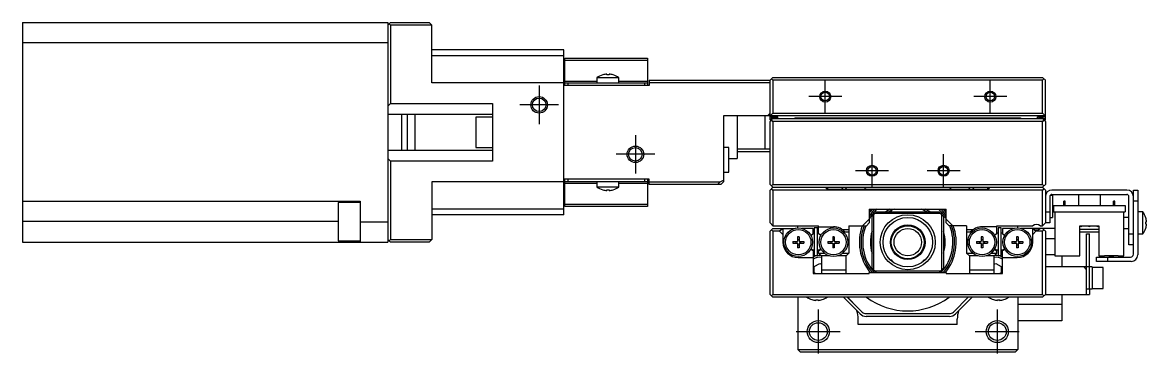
# Model space of a CAD drawing. Extents: x 0 to 654, y -8 to 387.
# Drawn here: x 104.5 to 308.8, y 326.7 to 387 of the extents above; entities that cross this region are included whole.
import ezdxf

# ---------------------------------------------------------------- set-up
doc = ezdxf.new("R2010")
doc.units = 0
doc.header["$LTSCALE"] = 0.5
doc.linetypes.add('CENTER', pattern=[50.8, 31.75, -6.35, 6.35, -6.35])
for name, color, linetype in [('MSM_CENTER', 1, 'CENTER'), ('MSM_CONTINUOUS', 7, 'CONTINUOUS'), ('MSM_NARROW', 5, 'CONTINUOUS')]:
    doc.layers.add(name, color=color, linetype=linetype)

msp = doc.modelspace()

# ---------------------------------------------------------------- linework, layer by layer
at = {"layer": 'MSM_CENTER'}
for p, q in [((250.37, 370.49), (250.37, 376.49)), ((280.37, 370.49), (280.37, 376.49)), ((198.37, 375.49), (198.37, 368.49)), ((201.87, 371.99), (194.87, 371.99)), ((253.37, 373.49), (247.37, 373.49)), ((283.37, 373.49), (277.37, 373.49)), ((215.87, 366.49), (215.87, 359.49)), ((219.37, 362.99), (212.37, 362.99)), ((258.87, 356.99), (258.87, 362.99)), ((271.87, 356.99), (271.87, 362.99)), ((261.87, 359.99), (255.87, 359.99)), ((274.87, 359.99), (268.87, 359.99)), ((249.11, 334.72), (249.11, 326.72)), ((281.64, 334.72), (281.64, 326.72)), ((245.11, 330.72), (253.11, 330.72)), ((277.64, 330.72), (285.64, 330.72))]:
    msp.add_line(p, q, dxfattribs=at)
at = {"layer": 'MSM_CONTINUOUS'}
for p, q in [((104.47, 386.99), (170.87, 386.99)), ((104.47, 386.99), (104.47, 346.99)), ((170.87, 386.99), (170.87, 346.99)), ((171.37, 386.99), (170.87, 386.49)), ((171.12, 386.74), (171.37, 386.49)), ((171.37, 386.99), (178.37, 386.99)), ((178.87, 386.49), (171.37, 386.49)), ((171.37, 386.49), (171.37, 372.24)), ((178.87, 386.49), (178.37, 386.99)), ((178.87, 375.99), (178.87, 386.49)), ((170.87, 383.29), (104.47, 383.29)), ((202.87, 381.99), (178.87, 381.99)), ((178.87, 380.99), (202.87, 380.99)), ((202.87, 351.99), (202.87, 381.99)), ((203.07, 375.49), (203.07, 380.49)), ((203.07, 380.49), (218.07, 380.49)), ((218.07, 380.05), (203.07, 380.05)), ((218.07, 380.49), (218.07, 375.49)), ((202.87, 375.99), (178.87, 375.99)), ((203.07, 376.28), (208.87, 376.28)), ((203.07, 375.99), (218.07, 375.99)), ((203.57, 375.99), (203.57, 375.49)), ((212.87, 376.89), (208.87, 376.89)), ((208.87, 376.89), (208.87, 375.99)), ((209.94, 377.44), (209.92, 377.44)), ((210.67, 377.44), (210.67, 377.58)), ((211.07, 377.44), (210.67, 377.44)), ((211.07, 377.58), (211.07, 377.44)), ((211.82, 377.44), (211.8, 377.44)), ((212.87, 375.99), (212.87, 376.89)), ((212.87, 376.28), (218.07, 376.28)), ((217.57, 375.49), (217.57, 375.99)), ((218.37, 376.49), (218.37, 375.49)), ((218.37, 376.49), (240.37, 376.49)), ((240.37, 375.99), (218.37, 375.99)), ((240.87, 376.99), (240.37, 376.49)), ((240.37, 369.29), (240.37, 376.49)), ((240.62, 376.74), (240.87, 376.49)), ((240.87, 376.99), (289.87, 376.99)), ((289.87, 376.49), (240.87, 376.49)), ((240.87, 376.49), (240.87, 370.49)), ((290.37, 376.49), (289.87, 376.99)), ((289.87, 376.49), (290.12, 376.74)), ((289.87, 370.49), (289.87, 376.49)), ((290.37, 369.29), (290.37, 376.49)), ((218.37, 375.49), (202.87, 375.49)), ((171.37, 372.24), (170.87, 371.74)), ((171.37, 372.24), (189.87, 372.24)), ((189.87, 372.24), (189.87, 361.74)), ((189.87, 370.24), (170.87, 370.24)), ((173.37, 370.24), (173.37, 363.74)), ((174.37, 370.24), (174.37, 363.74)), ((175.87, 363.74), (175.87, 370.24)), ((290.37, 369.99), (231.87, 369.99)), ((231.87, 369.99), (231.87, 357.99)), ((234.37, 369.99), (234.37, 362.24)), ((239.37, 369.99), (239.37, 363.99)), ((240.37, 370.49), (239.87, 369.99)), ((240.87, 370.49), (240.37, 369.99)), ((240.37, 369.79), (241.77, 369.79)), ((240.87, 370.49), (289.87, 370.49)), ((241.77, 369.49), (241.77, 369.79)), ((290.37, 369.79), (288.97, 369.79)), ((288.97, 369.49), (288.97, 369.79)), ((290.37, 369.99), (289.87, 370.49)), ((186.87, 369.74), (186.87, 364.24)), ((189.87, 369.74), (186.87, 369.74)), ((240.87, 369.49), (240.37, 368.99)), ((240.47, 369.19), (240.37, 369.29)), ((240.37, 357.49), (240.37, 368.99)), ((240.47, 369.09), (240.47, 369.29)), ((240.87, 368.99), (240.62, 369.24)), ((241.47, 369.59), (240.77, 369.59)), ((240.77, 369.59), (240.77, 369.39)), ((240.87, 369.49), (289.87, 369.49)), ((240.87, 368.99), (240.87, 357.49)), ((289.87, 368.99), (240.87, 368.99)), ((241.47, 369.49), (241.47, 369.59)), ((244.87, 369.6), (244.87, 369.49)), ((244.87, 369.6), (285.87, 369.6)), ((285.87, 369.6), (285.87, 369.49)), ((289.97, 369.59), (289.27, 369.59)), ((289.27, 369.59), (289.27, 369.49)), ((290.37, 368.99), (289.87, 369.49)), ((290.12, 369.24), (289.87, 368.99)), ((289.87, 357.49), (289.87, 368.99)), ((289.97, 369.39), (289.97, 369.59)), ((290.37, 369.29), (290.27, 369.19)), ((290.27, 369.29), (290.27, 369.09)), ((290.37, 368.99), (290.37, 357.49)), ((170.87, 363.74), (189.87, 363.74)), ((186.87, 364.24), (189.87, 364.24)), ((232.87, 364.24), (231.87, 364.24)), ((232.87, 359.74), (232.87, 364.24)), ((234.37, 363.99), (240.37, 363.99)), ((170.87, 362.24), (171.37, 361.74)), ((171.37, 361.74), (171.37, 347.49)), ((189.87, 361.74), (171.37, 361.74)), ((232.87, 362.24), (234.37, 362.24)), ((234.37, 363.49), (240.37, 363.49)), ((231.87, 359.74), (232.87, 359.74)), ((202.87, 357.99), (178.87, 357.99)), ((178.87, 357.99), (178.87, 347.49)), ((218.37, 358.49), (202.87, 358.49)), ((203.07, 353.49), (203.07, 358.49)), ((218.07, 357.99), (203.07, 357.99)), ((208.87, 357.7), (203.07, 357.7)), ((203.57, 358.49), (203.57, 357.99)), ((208.87, 357.99), (208.87, 357.09)), ((212.87, 357.09), (212.87, 357.99)), ((218.07, 357.7), (212.87, 357.7)), ((217.57, 357.99), (217.57, 358.49)), ((218.07, 358.49), (218.07, 353.49)), ((218.37, 357.49), (218.37, 358.49)), ((218.37, 357.99), (231.26, 357.99)), ((230.76, 357.49), (231.26, 357.99)), ((231.26, 357.99), (231.87, 358.29)), ((231.87, 357.99), (231.37, 357.49)), ((208.87, 357.09), (212.87, 357.09)), ((209.92, 356.53), (209.94, 356.53)), ((210.67, 356.53), (211.07, 356.53)), ((210.67, 356.4), (210.67, 356.53)), ((211.07, 356.53), (211.07, 356.4)), ((211.8, 356.53), (211.82, 356.53)), ((231.37, 357.49), (218.37, 357.49)), ((240.37, 357.49), (240.87, 356.99)), ((240.37, 356.49), (240.87, 356.99)), ((240.37, 350.49), (240.37, 356.49)), ((240.62, 357.24), (240.87, 357.49)), ((240.87, 356.49), (240.62, 356.74)), ((240.87, 357.49), (289.87, 357.49)), ((240.87, 356.99), (289.87, 356.99)), ((240.87, 356.49), (240.87, 349.99)), ((289.87, 356.49), (240.87, 356.49)), ((250.37, 356.99), (250.72, 356.64)), ((250.87, 356.89), (250.47, 356.89)), ((250.72, 356.64), (280.02, 356.64)), ((250.87, 356.64), (250.87, 356.89)), ((253.31, 356.64), (253.66, 356.99)), ((254.37, 356.99), (254.02, 356.64)), ((276.72, 356.64), (276.37, 356.99)), ((277.08, 356.99), (277.43, 356.64)), ((280.27, 356.89), (279.87, 356.89)), ((279.87, 356.89), (279.87, 356.64)), ((280.02, 356.64), (280.37, 356.99)), ((289.87, 357.49), (290.12, 357.24)), ((289.87, 356.99), (290.37, 357.49)), ((289.87, 356.99), (290.37, 356.49)), ((290.12, 356.74), (289.87, 356.49)), ((289.87, 349.99), (289.87, 356.49)), ((290.37, 356.49), (290.37, 350.49)), ((291.67, 355.49), (291.23, 355.49)), ((305.17, 356.49), (291.57, 356.49)), ((291.57, 355.69), (305.17, 355.69)), ((291.67, 355.49), (291.67, 351.49)), ((296.37, 355.69), (296.37, 353.69)), ((300.37, 353.69), (300.37, 355.69)), ((306.37, 344.79), (306.37, 356.49)), ((306.37, 356.49), (307.17, 356.49)), ((307.17, 356.49), (307.17, 344.69)), ((104.47, 354.48), (165.87, 354.48)), ((161.87, 354.22), (161.87, 347.22)), ((165.87, 354.22), (161.87, 354.22)), ((165.87, 354.48), (165.87, 346.99)), ((203.07, 353.93), (218.07, 353.93)), ((218.07, 353.49), (203.07, 353.49)), ((291.17, 355.29), (291.17, 350.49)), ((291.87, 353.69), (304.87, 353.69)), ((291.87, 353.69), (291.87, 352.49)), ((294, 354.49), (293.75, 354.49)), ((293.75, 353.69), (293.75, 354.49)), ((294, 353.69), (294, 354.49)), ((303, 354.49), (302.75, 354.49)), ((302.75, 353.69), (302.75, 354.49)), ((303, 353.69), (303, 354.49)), ((304.87, 353.69), (304.87, 352.49)), ((305.57, 346.49), (305.57, 355.29)), ((307.17, 354.49), (306.37, 354.49)), ((202.87, 352.99), (178.87, 352.99)), ((202.87, 351.99), (178.87, 351.99)), ((258.37, 352.99), (272.37, 352.99)), ((258.37, 352.99), (258.37, 350.49)), ((258.87, 351.69), (259.17, 351.99)), ((258.87, 342.29), (258.87, 351.69)), ((259.37, 352.19), (259.17, 351.99)), ((259.17, 351.99), (259.17, 341.99)), ((259.37, 352.19), (259.67, 352.49)), ((271.37, 352.19), (259.37, 352.19)), ((259.67, 352.49), (271.07, 352.49)), ((271.07, 352.49), (271.37, 352.19)), ((271.57, 351.99), (271.37, 352.19)), ((271.57, 341.99), (271.57, 351.99)), ((271.57, 351.99), (271.87, 351.69)), ((271.87, 351.69), (271.87, 342.29)), ((272.37, 350.49), (272.37, 352.99)), ((290.37, 352.49), (291.17, 352.49)), ((291.17, 351.49), (291.67, 351.49)), ((291.67, 353.19), (291.87, 353.19)), ((291.87, 352.49), (304.87, 352.49)), ((292.12, 352.49), (292.12, 344.49)), ((304.62, 344.49), (304.62, 352.49)), ((305.57, 351.49), (304.62, 351.49)), ((308.07, 352.49), (307.17, 352.49)), ((308.07, 348.49), (308.07, 352.49)), ((308.63, 351.42), (308.63, 351.44)), ((161.87, 350.78), (104.47, 350.78)), ((165.87, 350.69), (170.87, 350.69)), ((240.87, 349.99), (240.37, 350.49)), ((240.87, 349.49), (240.37, 348.99)), ((240.87, 349.99), (249.17, 349.99)), ((240.87, 349.49), (244.76, 349.49)), ((242.67, 349.41), (242.07, 348.99)), ((242.67, 349.49), (242.67, 346.99)), ((245.37, 349.59), (245.37, 349.99)), ((248.17, 349.49), (246.19, 349.49)), ((248.17, 348.53), (248.17, 349.49)), ((248.97, 349.6), (248.37, 349.6)), ((248.37, 349.6), (248.37, 344.6)), ((248.97, 344.6), (248.97, 349.6)), ((249.17, 348.53), (249.17, 349.99)), ((249.17, 349.79), (251.87, 349.79)), ((254.67, 349.99), (257.87, 349.99)), ((254.67, 349.99), (254.67, 344.99)), ((257.16, 349.99), (258.37, 351.2)), ((258.37, 350.49), (257.87, 349.99)), ((272.37, 351.2), (273.58, 349.99)), ((272.87, 349.99), (272.37, 350.49)), ((276.07, 349.99), (272.87, 349.99)), ((276.07, 349.99), (276.07, 344.99)), ((281.57, 349.79), (278.87, 349.79)), ((281.57, 349.99), (288.11, 349.99)), ((281.57, 348.53), (281.57, 349.99)), ((282.37, 349.6), (281.77, 349.6)), ((281.77, 349.6), (281.77, 344.6)), ((282.37, 344.6), (282.37, 349.6)), ((282.57, 349.49), (282.57, 348.53)), ((284.56, 349.49), (282.57, 349.49)), ((285.37, 349.59), (285.37, 349.99)), ((292.12, 349.49), (285.99, 349.49)), ((288.07, 346.99), (288.07, 349.49)), ((288.67, 348.99), (288.07, 349.41)), ((289.43, 349.99), (289.87, 349.99)), ((290.37, 350.49), (289.87, 349.99)), ((289.87, 349.49), (290.37, 348.99)), ((291.17, 350.49), (290.37, 350.49)), ((296.62, 349.99), (300.12, 349.99)), ((296.62, 344.49), (296.62, 349.99)), ((300.12, 349.99), (300.12, 344.49)), ((304.62, 349.49), (305.57, 349.49)), ((308.63, 350.69), (308.76, 350.69)), ((308.63, 350.29), (308.63, 350.69)), ((308.76, 350.29), (308.63, 350.29)), ((308.63, 349.54), (308.63, 349.56)), ((171.37, 346.99), (170.87, 347.49)), ((171.37, 347.49), (171.12, 347.24)), ((171.37, 347.49), (178.87, 347.49)), ((178.37, 346.99), (178.87, 347.49)), ((240.37, 337.49), (240.37, 348.99)), ((240.87, 348.99), (240.62, 349.24)), ((240.87, 348.99), (240.87, 337.49)), ((242.07, 348.99), (240.87, 348.99)), ((242.07, 348.99), (242.67, 348.39)), ((245.62, 347.99), (245.33, 347.99)), ((245.33, 347.99), (245.33, 347.19)), ((245.33, 347.46), (245.62, 347.46)), ((245.62, 347.99), (245.62, 347.19)), ((247.88, 348.36), (248.17, 348.53)), ((249.47, 348.36), (249.17, 348.53)), ((252.02, 347.99), (251.73, 347.99)), ((251.73, 347.99), (251.73, 347.19)), ((251.73, 347.46), (252.02, 347.46)), ((252.02, 347.99), (252.02, 347.19)), ((253.47, 349.29), (254.67, 349.29)), ((254.67, 348.79), (254.02, 348.79)), ((276.07, 349.29), (277.28, 349.29)), ((276.73, 348.79), (276.07, 348.79)), ((278.73, 347.99), (278.73, 347.19)), ((279.02, 347.99), (278.73, 347.99)), ((278.73, 347.46), (279.02, 347.46)), ((279.02, 347.99), (279.02, 347.19)), ((281.57, 348.53), (281.28, 348.36)), ((282.57, 348.53), (282.87, 348.36)), ((285.13, 347.99), (285.13, 347.19)), ((285.42, 347.99), (285.13, 347.99)), ((285.13, 347.46), (285.42, 347.46)), ((285.42, 347.99), (285.42, 347.19)), ((288.07, 348.39), (288.67, 348.99)), ((289.87, 348.99), (288.67, 348.99)), ((290.12, 349.24), (289.87, 348.99)), ((289.87, 337.49), (289.87, 348.99)), ((290.37, 348.99), (290.37, 337.49)), ((290.37, 347.69), (292.12, 347.69)), ((300.12, 349.29), (296.62, 349.29)), ((300.12, 348.79), (296.62, 348.79)), ((297.87, 337.49), (297.87, 348.49)), ((297.87, 348.49), (298.37, 348.49)), ((298.37, 338.49), (298.37, 348.49)), ((305.57, 348.49), (306.37, 348.49)), ((307.17, 348.49), (308.07, 348.49)), ((104.47, 346.99), (170.87, 346.99)), ((161.87, 347.22), (165.87, 347.22)), ((178.37, 346.99), (171.37, 346.99)), ((244.47, 347.13), (244.47, 346.84)), ((244.47, 347.13), (245.27, 347.13)), ((244.47, 346.84), (245.27, 346.84)), ((245, 347.13), (245, 346.84)), ((245.33, 346.78), (245.33, 345.99)), ((245.33, 346.52), (245.62, 346.52)), ((245.62, 345.99), (245.33, 345.99)), ((245.62, 346.78), (245.62, 345.99)), ((245.68, 347.13), (246.47, 347.13)), ((245.68, 346.84), (246.47, 346.84)), ((245.94, 346.84), (245.94, 347.13)), ((246.47, 347.13), (246.47, 346.84)), ((248.17, 345.44), (247.88, 345.61)), ((248.17, 345.44), (248.17, 341.29)), ((249.17, 345.44), (249.47, 345.61)), ((249.17, 344.99), (249.17, 345.44)), ((250.87, 347.13), (250.87, 346.84)), ((250.87, 347.13), (251.67, 347.13)), ((250.87, 346.84), (251.67, 346.84)), ((251.4, 347.13), (251.4, 346.84)), ((251.73, 346.78), (251.73, 345.99)), ((251.73, 346.52), (252.02, 346.52)), ((252.02, 345.99), (251.73, 345.99)), ((252.02, 346.78), (252.02, 345.99)), ((252.08, 347.13), (252.87, 347.13)), ((252.08, 346.84), (252.87, 346.84)), ((252.34, 346.84), (252.34, 347.13)), ((252.87, 347.13), (252.87, 346.84)), ((277.87, 347.13), (278.67, 347.13)), ((277.87, 347.13), (277.87, 346.84)), ((277.87, 346.84), (278.67, 346.84)), ((278.4, 347.13), (278.4, 346.84)), ((278.73, 346.78), (278.73, 345.99)), ((278.73, 346.52), (279.02, 346.52)), ((279.02, 345.99), (278.73, 345.99)), ((279.02, 346.78), (279.02, 345.99)), ((279.08, 347.13), (279.87, 347.13)), ((279.08, 346.84), (279.87, 346.84)), ((279.34, 346.84), (279.34, 347.13)), ((279.87, 347.13), (279.87, 346.84)), ((281.28, 345.61), (281.57, 345.44)), ((281.57, 344.99), (281.57, 345.44)), ((282.87, 345.61), (282.57, 345.44)), ((282.57, 341.29), (282.57, 345.44)), ((284.27, 347.13), (285.07, 347.13)), ((284.27, 347.13), (284.27, 346.84)), ((284.27, 346.84), (285.07, 346.84)), ((284.8, 347.13), (284.8, 346.84)), ((285.13, 346.78), (285.13, 345.99)), ((285.13, 346.52), (285.42, 346.52)), ((285.42, 345.99), (285.13, 345.99)), ((285.42, 346.78), (285.42, 345.99)), ((285.48, 347.13), (286.27, 347.13)), ((285.48, 346.84), (286.27, 346.84)), ((285.74, 346.84), (285.74, 347.13)), ((286.27, 347.13), (286.27, 346.84)), ((306.37, 346.49), (305.57, 346.49)), ((245.47, 344.19), (248.17, 344.19)), ((248.37, 344.6), (248.97, 344.6)), ((249.17, 344.99), (250.21, 344.99)), ((249.67, 344.49), (249.17, 344.99)), ((251.16, 344.49), (249.67, 344.49)), ((249.67, 344.49), (249.67, 341.29)), ((254.17, 344.49), (252.59, 344.49)), ((253.53, 344.99), (254.67, 344.99)), ((254.67, 344.99), (254.17, 344.49)), ((254.17, 341.29), (254.17, 344.49)), ((262.21, 343.79), (262.4, 343.79)), ((262.62, 343.56), (262.4, 343.79)), ((262.62, 343.56), (262.45, 343.56)), ((262.62, 343.43), (262.62, 343.56)), ((262.62, 343.43), (262.62, 343.43)), ((268.35, 343.79), (268.12, 343.56)), ((268.29, 343.56), (268.12, 343.56)), ((268.12, 343.56), (268.12, 343.43)), ((268.35, 343.79), (268.54, 343.79)), ((276.07, 344.99), (277.21, 344.99)), ((276.57, 344.49), (276.07, 344.99)), ((278.16, 344.49), (276.57, 344.49)), ((276.57, 344.49), (276.57, 341.29)), ((281.07, 344.49), (279.59, 344.49)), ((280.53, 344.99), (281.57, 344.99)), ((281.57, 344.99), (281.07, 344.49)), ((281.07, 341.29), (281.07, 344.49)), ((281.77, 344.6), (282.37, 344.6)), ((282.57, 344.19), (285.27, 344.19)), ((292.12, 344.69), (290.37, 344.69)), ((292.12, 344.49), (296.62, 344.49)), ((293.37, 344.49), (293.37, 342.49)), ((299.67, 343.49), (299.67, 344.29)), ((299.67, 344.29), (305.87, 344.29)), ((305.97, 343.49), (299.67, 343.49)), ((300.12, 344.49), (301.12, 344.49)), ((301.12, 344.49), (301.12, 344.59)), ((301.12, 344.59), (303.62, 344.59)), ((301.67, 344.29), (301.67, 343.49)), ((301.92, 344.59), (301.92, 344.49)), ((301.92, 344.49), (302.82, 344.49)), ((302.3, 344.59), (302.3, 344.49)), ((302.45, 344.59), (302.45, 344.49)), ((302.82, 344.59), (302.82, 344.49)), ((303.62, 344.49), (303.62, 344.59)), ((303.62, 344.49), (304.62, 344.49)), ((248.17, 341.29), (258.37, 341.29)), ((248.37, 342.57), (249.37, 343.14)), ((248.37, 341.41), (248.37, 342.57)), ((248.58, 341.29), (248.37, 341.41)), ((249.37, 343.14), (249.67, 342.97)), ((249.67, 341.99), (254.17, 341.99)), ((258.37, 341.29), (258.37, 341.49)), ((258.37, 341.49), (272.37, 341.49)), ((259.17, 341.99), (258.87, 342.29)), ((259.17, 341.99), (259.37, 341.79)), ((259.37, 341.79), (271.37, 341.79)), ((259.67, 341.49), (259.37, 341.79)), ((271.37, 341.79), (271.07, 341.49)), ((271.37, 341.79), (271.57, 341.99)), ((271.87, 342.29), (271.57, 341.99)), ((272.37, 341.49), (272.37, 341.29)), ((272.37, 341.29), (282.57, 341.29)), ((276.57, 341.99), (281.07, 341.99)), ((281.07, 342.97), (281.37, 343.14)), ((281.37, 343.14), (282.37, 342.57)), ((282.37, 341.41), (282.16, 341.29)), ((282.37, 342.57), (282.37, 341.41)), ((298.87, 342.49), (290.37, 342.49)), ((297.37, 342.49), (297.87, 341.99)), ((298.87, 342.49), (298.87, 338.49)), ((300.87, 342.39), (298.87, 342.39)), ((300.87, 338.59), (300.87, 342.39)), ((240.37, 337.49), (240.87, 336.99)), ((240.62, 337.24), (240.87, 337.49)), ((240.87, 337.49), (289.87, 337.49)), ((289.87, 337.49), (290.12, 337.24)), ((290.37, 337.49), (289.87, 336.99)), ((290.37, 337.49), (298.37, 337.49)), ((293.37, 337.49), (293.37, 332.69)), ((297.87, 338.49), (298.87, 338.49)), ((298.37, 338.49), (298.37, 337.49)), ((298.87, 338.59), (300.87, 338.59)), ((289.87, 336.99), (240.87, 336.99)), ((245.37, 336.99), (245.37, 327.49)), ((247.92, 336.53), (247.94, 336.53)), ((248.67, 336.53), (249.07, 336.53)), ((248.67, 336.4), (248.67, 336.53)), ((249.07, 336.53), (249.07, 336.4)), ((249.8, 336.53), (249.82, 336.53)), ((256.73, 333.93), (253.66, 336.99)), ((254.37, 336.99), (257.08, 334.28)), ((273.66, 334.28), (276.37, 336.99)), ((277.08, 336.99), (274.02, 333.93)), ((280.92, 336.53), (280.94, 336.53)), ((281.67, 336.53), (282.07, 336.53)), ((281.67, 336.4), (281.67, 336.53)), ((282.07, 336.53), (282.07, 336.4)), ((282.8, 336.53), (282.82, 336.53)), ((285.37, 336.99), (285.37, 327.49)), ((285.37, 335.69), (293.37, 335.69)), ((257.79, 333.99), (272.96, 333.99)), ((272.96, 333.49), (257.79, 333.49)), ((256.37, 331.99), (256.37, 332.99)), ((274.37, 331.99), (256.37, 331.99)), ((274.37, 331.99), (274.37, 332.99)), ((293.37, 332.69), (285.37, 332.69)), ((245.87, 326.99), (245.37, 327.49)), ((245.37, 327.49), (285.37, 327.49)), ((284.87, 326.99), (245.87, 326.99)), ((285.37, 327.49), (284.87, 326.99))]:
    msp.add_line(p, q, dxfattribs=at)
for centre, radius in [((250.37, 373.49), 0.783), ((280.37, 373.49), 0.783), ((198.37, 371.99), 1.23), ((215.87, 362.99), 1.23), ((258.87, 359.99), 0.783), ((271.87, 359.99), 0.783), ((265.37, 346.99), 5), ((265.37, 346.99), 4.5), ((245.47, 346.99), 2.6), ((251.87, 346.99), 2.6), ((265.37, 346.99), 3.15), ((265.37, 346.99), 3), ((278.87, 346.99), 2.6), ((285.27, 346.99), 2.6), ((245.47, 346.99), 2.3), ((251.87, 346.99), 2.3), ((278.87, 346.99), 2.3), ((285.27, 346.99), 2.3), ((249.11, 330.72), 1.62), ((281.64, 330.72), 1.62)]:
    msp.add_circle(centre, radius, dxfattribs=at)
for centre, radius, start, end in [((210.87, 374.39), 3.2, 107.27, 128.6822), ((210.87, 374.39), 3.19, 93.5903, 106.9053), ((210.87, 374.39), 3.19, 73.0947, 86.4097), ((210.87, 374.39), 3.2, 51.3178, 72.73), ((240.77, 369.29), 0.3, 90, 180), ((241.47, 369.29), 0.3, 41.8103, 90), ((289.27, 369.29), 0.3, 90, 138.1897), ((289.97, 369.29), 0.3, 0, 90), ((210.87, 359.59), 3.2, 231.3178, 252.73), ((210.87, 359.59), 3.19, 253.0947, 266.4097), ((210.87, 359.59), 3.19, 273.5903, 286.9053), ((210.87, 359.59), 3.2, 287.27, 308.6822), ((248.87, 354.39), 3.2, 51.3178, 54.3409), ((265.37, 346.99), 12.5, 126.8699, 129.4662), ((265.37, 346.99), 12.5, 50.5338, 53.1301), ((281.87, 354.39), 3.2, 125.6591, 128.6822), ((291.57, 355.29), 1.2, 90, 180), ((291.57, 355.29), 0.4, 90, 180), ((305.17, 355.29), 1.2, 0, 90), ((305.17, 355.29), 0.4, 0, 90), ((265.37, 346.99), 8.2, 132.9703, 148.6118), ((265.37, 346.99), 9, 138.1897, 141.0576), ((265.37, 346.99), 8.8, 137.0141, 142.6982), ((265.37, 346.99), 8.5, 135.0991, 145.4397), ((265.37, 346.99), 6.8, 118.0725, 126.0189), ((265.37, 346.99), 6.5, 112.6199, 122.2042), ((260.6, 351.76), 1.67, 25.823, 29.2973), ((260.6, 351.76), 1.9, 22.4977, 29.3427), ((260.6, 351.76), 1.98, 21.588, 29.3033), ((265.37, 346.99), 6.5, 57.7958, 67.3801), ((265.37, 346.99), 6.8, 53.9811, 61.9275), ((265.37, 346.99), 8.2, 31.3882, 47.0297), ((265.37, 346.99), 8.5, 34.5603, 44.9009), ((265.37, 346.99), 8.8, 37.3018, 42.9859), ((265.37, 346.99), 9, 38.9424, 41.8103), ((305.57, 350.49), 3.2, 17.27, 38.6822), ((305.57, 350.49), 3.19, 3.5904, 16.9053), ((251.87, 346.99), 2.8, 40.0052, 90), ((265.37, 346.99), 8.8, 160.0677, 218.6822), ((265.37, 346.99), 8.5, 159.3327, 220.3202), ((265.37, 346.99), 8.2, 158.5399, 222.1236), ((265.37, 346.99), 8.2, 317.8764, 21.4601), ((265.37, 346.99), 8.5, 319.6798, 20.6673), ((265.37, 346.99), 8.8, 321.3178, 19.9323), ((278.87, 346.99), 2.8, 90, 139.9948), ((288.77, 349.24), 1, 48.5904, 131.4096), ((288.77, 350.24), 1, 228.5904, 311.4096), ((296.87, 350.09), 0.25, 203.5782, 336.4218), ((298.37, 350.09), 0.25, 203.5782, 336.4218), ((299.87, 350.09), 0.25, 203.5782, 336.4218), ((305.57, 350.49), 3.2, 321.3178, 342.73), ((305.57, 350.49), 3.19, 343.0947, 356.4096), ((248.67, 346.99), 1.59, 120, 126.1972), ((248.67, 347.1), 1.59, 100.8931, 108.3584), ((248.67, 347.1), 1.59, 71.6416, 79.1069), ((248.67, 346.99), 1.59, 53.8028, 60), ((265.37, 346.99), 6.8, 162.9174, 197.0826), ((265.37, 346.99), 6.8, 342.9174, 17.0826), ((282.07, 346.99), 1.59, 120, 126.1972), ((282.07, 347.1), 1.59, 100.8931, 108.3584), ((282.07, 347.1), 1.59, 71.6416, 79.1069), ((282.07, 346.99), 1.59, 53.8028, 60), ((245.47, 346.99), 2.8, 180, 270), ((245.27, 347.19), 0.06, 270, 0), ((245.27, 346.78), 0.06, 0, 90), ((245.68, 347.19), 0.06, 180, 270), ((245.68, 346.78), 0.06, 90, 180), ((248.67, 346.99), 1.59, 233.8028, 240), ((248.67, 347.1), 1.59, 235.7956, 259.1069), ((248.67, 347.1), 1.59, 280.8931, 304.2044), ((248.67, 346.99), 1.59, 300, 306.1972), ((251.67, 347.19), 0.06, 270, 0), ((251.67, 346.78), 0.06, 0, 90), ((252.08, 347.19), 0.06, 180, 270), ((252.08, 346.78), 0.06, 90, 180), ((278.67, 347.19), 0.06, 270, 0), ((278.67, 346.78), 0.06, 0, 90), ((279.08, 347.19), 0.06, 180, 270), ((279.08, 346.78), 0.06, 90, 180), ((282.07, 346.99), 1.59, 233.8028, 240), ((282.07, 347.1), 1.59, 235.7956, 259.1069), ((282.07, 347.1), 1.59, 280.8931, 304.2044), ((282.07, 346.99), 1.59, 300, 306.1972), ((285.07, 347.19), 0.06, 270, 0), ((285.07, 346.78), 0.06, 0, 90), ((285.27, 346.99), 2.8, 270, 0), ((285.48, 347.19), 0.06, 180, 270), ((285.48, 346.78), 0.06, 90, 180), ((249.37, 341.99), 2.6, 85.4034, 117.4864), ((249.37, 341.99), 2.25, 82.3377, 122.231), ((281.37, 341.99), 2.25, 57.769, 97.6623), ((281.37, 341.99), 2.6, 62.5136, 94.5966), ((305.87, 344.79), 0.5, 270, 0), ((305.97, 344.69), 1.2, 270, 0), ((248.87, 339.59), 3.2, 234.3409, 252.73), ((248.87, 339.59), 3.19, 253.0947, 266.4097), ((248.87, 339.59), 3.19, 273.5903, 286.9053), ((248.87, 339.59), 3.2, 287.27, 305.6591), ((251.37, 332.99), 5, 36.8699, 53.1301), ((265.37, 346.99), 12.5, 233.1301, 306.8699), ((279.37, 332.99), 5, 126.8699, 143.1301), ((281.87, 339.59), 3.2, 234.3409, 252.73), ((281.87, 339.59), 3.19, 253.0947, 266.4097), ((281.87, 339.59), 3.19, 273.5903, 286.9053), ((281.87, 339.59), 3.2, 287.27, 305.6591), ((251.37, 332.99), 5, 0, 17.8669), ((257.79, 334.99), 1.5, 225, 270), ((257.79, 334.99), 1, 225, 270), ((272.96, 334.99), 1, 270, 315), ((272.96, 334.99), 1.5, 270, 315), ((279.37, 332.99), 5, 162.1331, 180)]:
    msp.add_arc(centre, radius, start, end, dxfattribs=at)
at = {"layer": 'MSM_NARROW'}
msp.add_line((262.62, 343.43), (262.62, 343.43), dxfattribs=at)
for centre, radius in [((250.37, 373.49), 1), ((280.37, 373.49), 1), ((198.37, 371.99), 1.5), ((215.87, 362.99), 1.5), ((258.87, 359.99), 1), ((271.87, 359.99), 1), ((265.37, 346.99), 2.5), ((249.11, 330.72), 2), ((281.64, 330.72), 2)]:
    msp.add_circle(centre, radius, dxfattribs=at)

doc.saveas('drawing.dxf')
